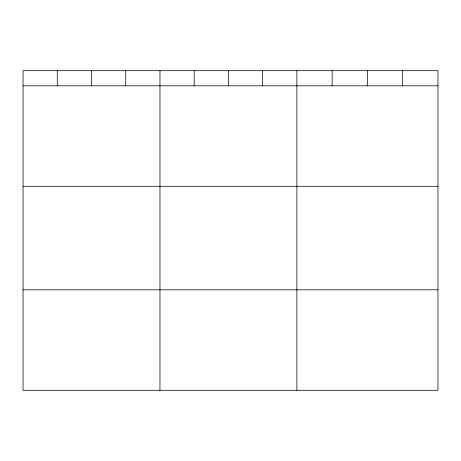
<?xml version="1.0" encoding="UTF-8"?>
<svg xmlns="http://www.w3.org/2000/svg" width="461" height="461" viewBox="0 0 461 461"><rect width="100%" height="100%" fill="white"/><g stroke="black" fill="none" stroke-linecap="round" stroke-linejoin="round"><path stroke-width="0.69" d="M437.95 186.296L437.95 70.7L23.05 70.7L23.05 390.3L437.95 390.3L437.95 186.296L23.05 186.296M23.05 85.815L437.95 85.815M23.05 289.819L437.95 289.819M402.683 70.7L402.683 85.815M367.417 70.7L367.417 85.815M332.151 70.7L332.151 85.815M296.884 70.7L296.884 390.3M262.655 70.7L262.655 85.815M228.425 70.7L228.425 85.815M194.196 70.7L194.196 85.815M159.967 70.7L159.967 390.3M125.738 70.7L125.738 85.815M91.509 70.7L91.509 85.815M57.279 70.7L57.279 85.815"/></g></svg>
